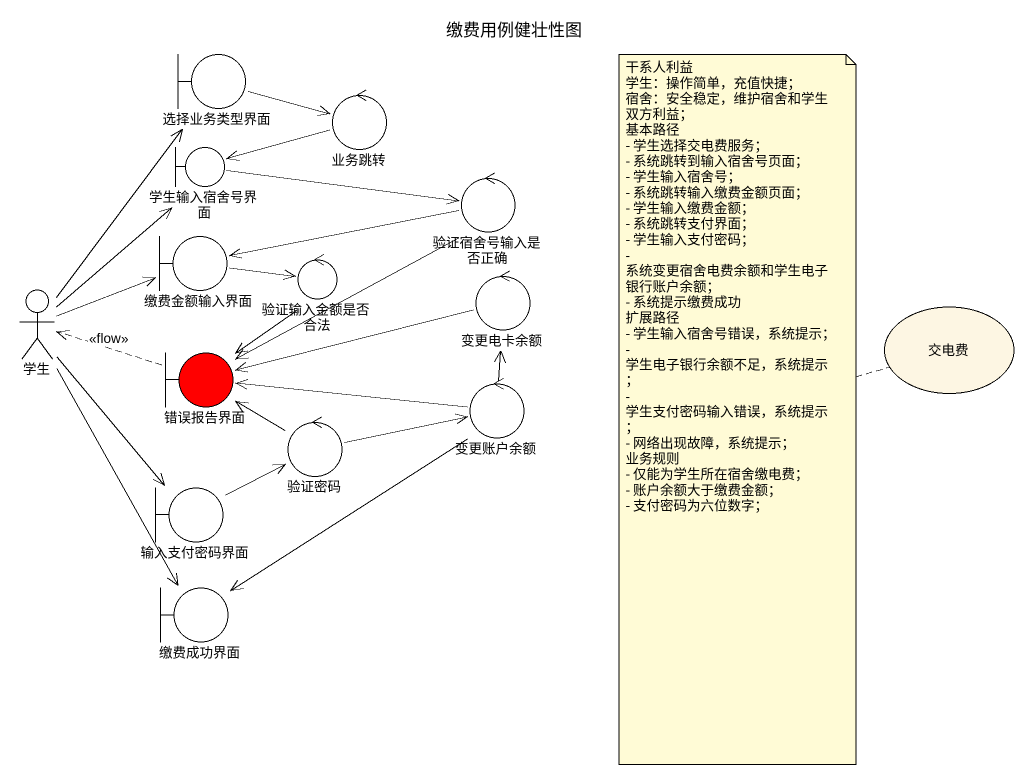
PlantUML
@startuml
title 缴费用例健壮性图
boundary 选择业务类型界面
control 业务跳转
boundary 学生输入宿舍号界面
control 验证宿舍号输入是否正确
boundary 缴费金额输入界面
actor 学生
control 验证输入金额是否合法
control 变更电卡余额
boundary 错误报告界面 #FF0000
usecase 交电费
control 变更账户余额
control 验证密码
boundary 输入支付密码界面
boundary 缴费成功界面
选择业务类型界面 -right-> 业务跳转
业务跳转 -left-> 学生输入宿舍号界面
学生输入宿舍号界面 -right-> 验证宿舍号输入是否正确
验证宿舍号输入是否正确 -left-> 缴费金额输入界面
验证宿舍号输入是否正确 -left-> 错误报告界面
缴费金额输入界面 -right-> 验证输入金额是否合法
学生 -up-> 选择业务类型界面
学生 -up-> 学生输入宿舍号界面
学生 -right-> 缴费金额输入界面
学生 --> 输入支付密码界面
学生 --> 缴费成功界面
验证输入金额是否合法 --> 错误报告界面
变更电卡余额 -left-> 错误报告界面
错误报告界面 .left.> 学生 : <<flow>>
变更账户余额 -up-> 变更电卡余额
变更账户余额 -left-> 错误报告界面
变更账户余额 --> 缴费成功界面
验证密码 -up-> 错误报告界面
验证密码 -right-> 变更账户余额
输入支付密码界面 -right-> 验证密码
note left of 交电费
  干系人利益
  学生：操作简单，充值快捷；
  宿舍：安全稳定，维护宿舍和学生双方利益；
  基本路径
  - 学生选择交电费服务；
  - 系统跳转到输入宿舍号页面；
  - 学生输入宿舍号；
  - 系统跳转输入缴费金额页面；
  - 学生输入缴费金额；
  - 系统跳转支付界面；
  - 学生输入支付密码；
  - 系统变更宿舍电费余额和学生电子银行账户余额；
  - 系统提示缴费成功
  扩展路径
  - 学生输入宿舍号错误，系统提示；
  - 学生电子银行余额不足，系统提示；
  - 学生支付密码输入错误，系统提示；
  - 网络出现故障，系统提示；
  业务规则
  - 仅能为学生所在宿舍缴电费；
  - 账户余额大于缴费金额；
  - 支付密码为六位数字；
end note
@enduml
